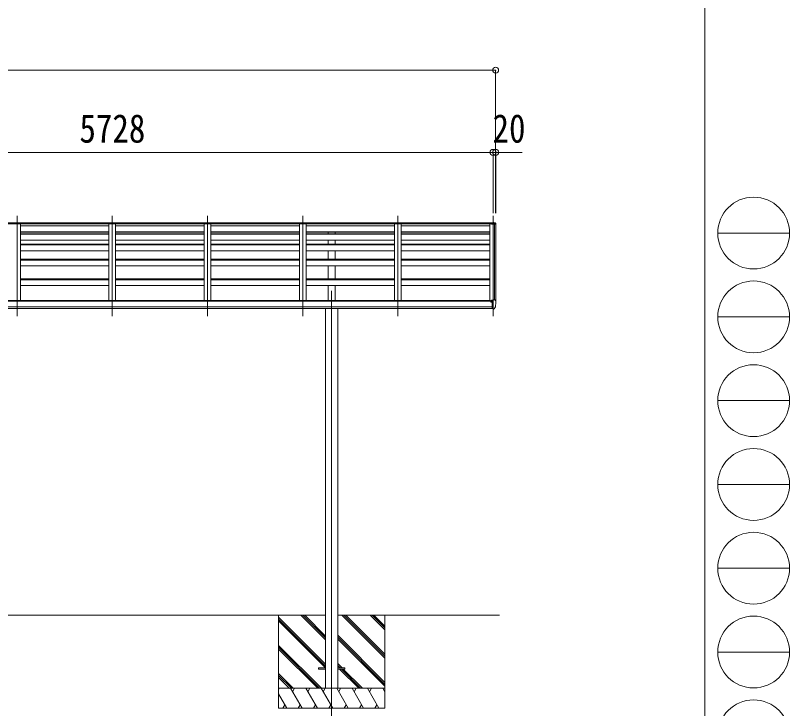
# Model space of a CAD drawing. Units: millimetres at full size. Extents: x -12578 to 12718, y -8779 to 8681.
# Drawn here: x 6895 to 12718, y -5199 to 12 of the extents above; entities that cross this region are included whole.
import ezdxf
from ezdxf.enums import TextEntityAlignment as Align

# ---------------------------------------------------------------- set-up
doc = ezdxf.new("R2010")
doc.units = ezdxf.units.MM
doc.header["$LTSCALE"] = 45
doc.header["$PDMODE"] = 32
doc.header["$PDSIZE"] = 45
for name, color, linetype, lineweight in [('0-0_0', 7, 'Continuous', 9), ('0-1_本体', 4, 'Continuous', 9), ('0-2_部品', 7, 'Continuous', 9), ('0-8_PARTS2', 2, 'Continuous', 9), ('0-A_寸法', 6, 'Continuous', 9), ('F-0_240', 7, 'Continuous', 9)]:
    doc.layers.add(name, color=color, linetype=linetype, lineweight=lineweight)
doc.styles.add('ＭＳ ゴシック', font='')
doc.styles.get('ＭＳ ゴシック').set_extended_font_data('MS Gothic')

msp = doc.modelspace()

# ---------------------------------------------------------------- linework, layer by layer
at = {"layer": '0-0_0'}
for p, q in [((9228.48, -4496.98), (6018.88, -4497.03)), ((8873.68, -4496.99), (8873.69, -5196.99)), ((9228.49, -4866.46), (8873.68, -4511.67)), ((9228.49, -4880.6), (8873.68, -4525.81)), ((9227.07, -4893.33), (8873.68, -4539.95)), ((9228.49, -4682.61), (9042.85, -4496.98)), ((9228.49, -4668.47), (9056.99, -4496.98)), ((9228.49, -4654.33), (9071.14, -4496.98)), ((10535.65, -4496.96), (9318.88, -4496.98)), ((9673.69, -4819.44), (9351.22, -4496.98)), ((9673.69, -4805.29), (9365.36, -4496.98)), ((9673.69, -4791.15), (9379.5, -4496.98)), ((9673.68, -4607.31), (9563.35, -4496.98)), ((9673.68, -4593.16), (9577.49, -4496.98)), ((9673.68, -4579.02), (9591.64, -4496.98)), ((9673.68, -4496.98), (9673.69, -5196.97)), ((9673.69, -5003.28), (9318.89, -4648.49)), ((9673.69, -5017.43), (9318.89, -4662.63)), ((9673.69, -5031.57), (9318.89, -4676.78)), ((9196.88, -5046.98), (8873.69, -4723.8)), ((9182.74, -5046.98), (8873.69, -4737.94)), ((9168.6, -5046.98), (8873.69, -4752.08)), ((9351.59, -4893.32), (9318.89, -4860.62)), ((9337.45, -4893.32), (9318.89, -4874.76)), ((9323.31, -4893.33), (9318.89, -4888.91)), ((8984.75, -5046.99), (8873.69, -4935.93)), ((9476.97, -5046.98), (9332.31, -4902.33)), ((9491.11, -5046.98), (9346.45, -4902.32)), ((9505.25, -5046.98), (9360.59, -4902.32)), ((8970.61, -5046.99), (8873.69, -4950.07)), ((8956.47, -5047.83), (8873.69, -4965.06)), ((8873.69, -5046.99), (9673.69, -5046.97)), ((8879.52, -5046.99), (8873.69, -5057.09)), ((9051.6, -5196.98), (8964.99, -5046.99)), ((8994.99, -5046.99), (8979.99, -5072.97)), ((9167.07, -5196.98), (9080.46, -5046.98)), ((9095.46, -5072.96), (9110.46, -5046.98)), ((9282.54, -5196.98), (9195.93, -5046.98)), ((9210.93, -5072.96), (9225.93, -5046.98)), ((9398.01, -5196.98), (9311.4, -5046.98)), ((9326.4, -5072.96), (9341.4, -5046.98)), ((9513.48, -5196.98), (9426.87, -5046.98)), ((9441.87, -5072.96), (9456.88, -5046.98)), ((9628.95, -5196.97), (9542.34, -5046.98)), ((9557.34, -5072.96), (9572.34, -5046.98)), ((9673.69, -5074.48), (9657.81, -5046.97)), ((8936.13, -5196.99), (8873.69, -5088.85)), ((8921.13, -5171.01), (8906.13, -5196.99)), ((9036.6, -5171.01), (9021.6, -5196.98)), ((9152.07, -5171), (9137.07, -5196.98)), ((9267.54, -5171), (9252.54, -5196.98)), ((9383.01, -5171), (9368.01, -5196.98)), ((9498.48, -5171), (9483.48, -5196.98)), ((9613.95, -5171), (9598.95, -5196.98)), ((9673.69, -5196.97), (8873.69, -5196.99))]:
    msp.add_line(p, q, dxfattribs=at)
at = {"layer": '0-1_本体'}
for p, q in [((4771.64, -1554.57), (10475.63, -1554.48)), ((4771.64, -1555.47), (10475.63, -1555.38)), ((10472.13, -1547.28), (4775.14, -1547.37)), ((4775.14, -1548.94), (10472.13, -1548.85)), ((6932.64, -1555.43), (6932.65, -2130.24)), ((6932.64, -1570.64), (7598.64, -1570.63)), ((7598.64, -1555.42), (7598.65, -2130.23)), ((7648.64, -1555.42), (7648.65, -2130.23)), ((7648.64, -1570.63), (8314.64, -1570.62)), ((8314.64, -1555.41), (8314.65, -2130.22)), ((8364.64, -1555.41), (8364.65, -2130.22)), ((8364.64, -1570.62), (9030.64, -1570.61)), ((9030.64, -1555.4), (9030.65, -2130.21)), ((9080.64, -1555.4), (9080.65, -2130.21)), ((9080.64, -1570.61), (9746.64, -1570.6)), ((9746.64, -1555.39), (9746.65, -2130.2)), ((9796.64, -1555.39), (9796.65, -2130.2)), ((9796.64, -1570.59), (10462.64, -1570.58)), ((10462.64, -1555.38), (10462.65, -2136.6)), ((10497.95, -2126.79), (10497.94, -1556.94)), ((10498.64, -1556.94), (10498.65, -2126.79)), ((10506.68, -1557.36), (10498.85, -1556.95)), ((10507.63, -1558.21), (10507.65, -2133.33)), ((6932.64, -1614.17), (7598.64, -1614.16)), ((6932.64, -1615.24), (7598.64, -1615.23)), ((6932.64, -1616.55), (7598.64, -1616.54)), ((7598.64, -1629.73), (6932.64, -1629.74)), ((7648.64, -1614.16), (8314.64, -1614.15)), ((7648.64, -1615.23), (8314.64, -1615.22)), ((7648.64, -1616.53), (8314.64, -1616.52)), ((8314.64, -1629.72), (7648.64, -1629.73)), ((8364.64, -1614.15), (9030.64, -1614.14)), ((8364.64, -1615.22), (9030.64, -1615.21)), ((8364.64, -1616.52), (9030.64, -1616.51)), ((9030.64, -1629.71), (8364.64, -1629.72)), ((9080.64, -1614.14), (9746.64, -1614.13)), ((9080.64, -1615.21), (9746.64, -1615.2)), ((9080.64, -1616.51), (9746.64, -1616.5)), ((9746.64, -1629.7), (9080.64, -1629.71)), ((9246.14, -1629.7), (9246.14, -1616.51)), ((9301.14, -1629.7), (9301.14, -1616.51)), ((9796.64, -1614.13), (10462.64, -1614.12)), ((9796.64, -1615.2), (10462.64, -1615.19)), ((9796.64, -1616.5), (10462.64, -1616.49)), ((10462.64, -1629.69), (9796.64, -1629.7)), ((7598.64, -1632.31), (6932.64, -1632.32)), ((7598.64, -1677.04), (6932.64, -1677.05)), ((8314.64, -1632.3), (7648.64, -1632.31)), ((8314.64, -1677.03), (7648.64, -1677.04)), ((9030.64, -1632.28), (8364.64, -1632.3)), ((9030.64, -1677.02), (8364.64, -1677.03)), ((9746.64, -1632.27), (9080.64, -1632.28)), ((9746.64, -1677.01), (9080.64, -1677.02)), ((9246.14, -1708.5), (9246.14, -1677.02)), ((9301.14, -1708.49), (9301.14, -1677.02)), ((10462.64, -1632.26), (9796.64, -1632.27)), ((10462.64, -1677), (9796.64, -1677.01)), ((7598.64, -1708.52), (6932.64, -1708.53)), ((7598.64, -1712.5), (6932.64, -1712.51)), ((8314.64, -1708.51), (7648.64, -1708.52)), ((8314.64, -1712.49), (7648.64, -1712.5)), ((9030.64, -1708.5), (8364.64, -1708.51)), ((9030.64, -1712.48), (8364.64, -1712.49)), ((9746.64, -1708.49), (9080.64, -1708.5)), ((9746.64, -1712.47), (9080.64, -1712.48)), ((10462.64, -1708.48), (9796.64, -1708.49)), ((10462.64, -1712.46), (9796.64, -1712.47)), ((7598.64, -1756.95), (6932.64, -1756.96)), ((8314.64, -1756.94), (7648.64, -1756.95)), ((9030.64, -1756.93), (8364.64, -1756.94)), ((9746.64, -1756.92), (9080.64, -1756.93)), ((9246.14, -1821.35), (9246.14, -1756.92)), ((9301.14, -1821.35), (9301.14, -1756.92)), ((10462.64, -1756.91), (9796.64, -1756.92)), ((7598.64, -1821.37), (6932.64, -1821.38)), ((7598.64, -1826.75), (6932.64, -1826.76)), ((8314.64, -1821.36), (7648.64, -1821.37)), ((8314.64, -1826.74), (7648.64, -1826.75)), ((9030.64, -1821.35), (8364.64, -1821.36)), ((9030.64, -1826.73), (8364.64, -1826.74)), ((9746.64, -1821.34), (9080.64, -1821.35)), ((9746.64, -1826.72), (9080.64, -1826.73)), ((10462.64, -1821.33), (9796.64, -1821.34)), ((10462.64, -1826.71), (9796.64, -1826.72)), ((7598.64, -1870.81), (6932.64, -1870.82)), ((8314.64, -1870.8), (7648.64, -1870.81)), ((9030.64, -1870.79), (8364.64, -1870.8)), ((9746.64, -1870.77), (9080.64, -1870.78)), ((9246.14, -1967.98), (9246.14, -1870.78)), ((9301.14, -1967.98), (9301.14, -1870.78)), ((10462.64, -1870.76), (9796.64, -1870.77)), ((7598.64, -1968.01), (6932.64, -1968.02)), ((7598.64, -1974.77), (6932.64, -1974.78)), ((8314.64, -1968), (7648.64, -1968.01)), ((8314.64, -1974.76), (7648.64, -1974.77)), ((9030.64, -1967.99), (8364.64, -1968)), ((9030.64, -1974.75), (8364.64, -1974.76)), ((9746.64, -1967.98), (9080.64, -1967.99)), ((9746.64, -1974.74), (9080.64, -1974.75)), ((10462.64, -1967.96), (9796.64, -1967.98)), ((10462.64, -1974.73), (9796.64, -1974.74)), ((7598.64, -2018.34), (6932.64, -2018.35)), ((8314.64, -2018.32), (7648.64, -2018.34)), ((9030.64, -2018.31), (8364.64, -2018.32)), ((9746.64, -2018.3), (9080.64, -2018.31)), ((9246.15, -2130.21), (9246.14, -2018.31)), ((9301.15, -2130.21), (9301.14, -2018.31)), ((10462.64, -2018.29), (9796.64, -2018.3)), ((4766.15, -2136.69), (10481.15, -2136.6)), ((4789.65, -2130.28), (10457.65, -2130.19)), ((10457.65, -2136.6), (10457.65, -2130.27)), ((10481.15, -2178.19), (4766.15, -2178.28)), ((4766.15, -2190.13), (10481.15, -2189.97)), ((9228.45, -2190), (9228.49, -5046.98)), ((9318.85, -2190), (9318.89, -5046.98))]:
    msp.add_line(p, q, dxfattribs=at)
msp.add_circle((10473.67, -2141.71), 3, dxfattribs=at)
msp.add_arc((10506.63, -1558.36), 1, 6.67102, 87.00088, dxfattribs=at)
at = {"layer": '0-2_部品'}
for p, q in [((10472.13, -1546.15), (10487.63, -1545.2)), ((10472.13, -1546.15), (10472.13, -1546.92)), ((10472.13, -1546.92), (10472.13, -1547.64)), ((10472.13, -1548.03), (10487.63, -1547.21)), ((10472.13, -1547.64), (10472.13, -1548.03)), ((10472.13, -1548.03), (10472.13, -1550.44)), ((10472.13, -1550.44), (10475.63, -1550.25)), ((10472.13, -1551.73), (10472.13, -1550.44)), ((10472.13, -1551.73), (10475.63, -1551.73)), ((10498.74, -1555.45), (10475.63, -1554.04)), ((10475.63, -1554.04), (10475.63, -1556.94)), ((10498.7, -1556.94), (10475.63, -1556.94)), ((10487.63, -1545.2), (10491.67, -1545.45)), ((10487.63, -1545.97), (10487.63, -1545.2)), ((10487.63, -1545.2), (10487.63, -1545.97)), ((10487.63, -1545.97), (10487.63, -1546.7)), ((10487.63, -1549.61), (10487.63, -1547.21)), ((10503.43, -1548.05), (10487.63, -1547.21)), ((10497.6, -1545.81), (10503.85, -1546.19)), ((10506.71, -1557.36), (10498.7, -1556.94)), ((10498.74, -1554.78), (10506.79, -1555.18)), ((10498.74, -1555.45), (10506.79, -1555.87)), ((10503.29, -1546.93), (10503.29, -1547.65)), ((10503.43, -1548.05), (10507.85, -1555.46)), ((10504.61, -1546.62), (10509.09, -1553.04)), ((10508.13, -1559.53), (10508.13, -1558.85)), ((10509.09, -1553.04), (10509.09, -1556.57)), ((10509.63, -1554.77), (10509.63, -1558.85)), ((10509.63, -1559.53), (10509.63, -1558.85)), ((10471.15, -2132.64), (10471.15, -2136.6)), ((10486.15, -2131.48), (10472.15, -2131.53)), ((10475.65, -2131.52), (10475.65, -2129.62)), ((10476.15, -2141.71), (10475.85, -2141.71)), ((10476.67, -2141.71), (10476.15, -2141.71)), ((10476.47, -2129.2), (10486.15, -2128.48)), ((10481.15, -2136.52), (10487.65, -2136.13)), ((10486.15, -2127.71), (10487.65, -2127.71)), ((10486.15, -2127.71), (10486.15, -2133.88)), ((10487.65, -2195.29), (10487.65, -2126.79)), ((10502.74, -2127.36), (10506.8, -2133.16)), ((10509.65, -2136.16), (10509.65, -2136.79)), ((10481.15, -2192.09), (10486.65, -2192.09)), ((10487.15, -2193.09), (10486.65, -2192.09)), ((10487.65, -2193.09), (10487.15, -2193.09)), ((10489.15, -2195.2), (10487.65, -2195.29)), ((10489.15, -2195.2), (10492.86, -2194.97)), ((10495.27, -2193.48), (10505.02, -2178.1))]:
    msp.add_line(p, q, dxfattribs=at)
at = {"layer": '0-2_部品', "color": 4}
for p, q in [((9173.69, -4893.33), (9173.69, -4902.33)), ((9228.49, -4893.33), (9173.69, -4893.33)), ((9228.49, -4902.33), (9173.69, -4902.33)), ((9373.69, -4893.32), (9318.89, -4893.33)), ((9373.69, -4902.32), (9318.89, -4902.33)), ((9373.69, -4893.32), (9373.69, -4902.32))]:
    msp.add_line(p, q, dxfattribs=at)
at = {"layer": '0-2_部品'}
for points in [[(10487.63, -1549.61), (10475.63, -1550.04), (10475.63, -1553.4)], [(10498.74, -1554.78), (10475.63, -1553.4), (10475.63, -1554.04)], [(10487.63, -1547.21), (10487.63, -1546.7), (10487.63, -1545.97)], [(10503.85, -1546.19), (10503.73, -1546.19), (10503.39, -1546.41), (10503.29, -1546.93)], [(10503.29, -1547.65), (10503.35, -1547.86), (10503.43, -1548.05)], [(10471.15, -2140.09), (10471.15, -2141.71), (10470.67, -2141.71)], [(10475.85, -2140.52), (10475.85, -2141.71), (10471.15, -2141.71)], [(10476.47, -2129.2), (10476.3, -2129.22), (10476.15, -2129.25), (10476, -2129.3), (10475.88, -2129.35), (10475.78, -2129.41), (10475.71, -2129.48), (10475.66, -2129.55), (10475.65, -2129.62)], [(10481.15, -2192.09), (10481.15, -2133.88), (10486.15, -2133.88)], [(10487.65, -2126.79), (10499.65, -2126.79), (10501.98, -2126.93)], [(10487.65, -2181.4), (10484.48, -2180.99), (10481.15, -2180.56)]]:
    msp.add_lwpolyline(points, dxfattribs=at)
for centre, radius, start, end in [((10507.06, -1342.36), 203.67, 265.66657, 267.33617), ((10503.79, -1547.19), 1, 34.92421, 86.50919), ((10506.64, -1558.85), 1.5, 0.10267, 87.11725), ((10506.64, -1558.86), 2.99, 0.10267, 87.11725), ((10309.13, -1559.18), 199.01, 355.91283, 0.00049), ((10309.13, -1559.53), 199.01, 355.91286, 0.00049), ((10309.14, -1559.53), 200.5, 351.88923, 0.0005), ((10506.37, -1558.38), 3.27, 33.61167, 63.1), ((10473.65, -2141.71), 2.5, 28.35852, 180.00088), ((10473.65, -2141.71), 2.5, 0.00088, 28.35852), ((10501.92, -2127.93), 1, 35.00088, 86.50088), ((10317.15, -2136.79), 192.49, 347.87758, 0.00008), ((10506.65, -2136.16), 3, 0.00088, 87.00088), ((10492.67, -2191.98), 3, 273.50088, 330.00088), ((10502.42, -2176.6), 3, 330.00088, 348.1674)]:
    msp.add_arc(centre, radius, start, end, dxfattribs=at)
for centre, major_axis, ratio, start_param, end_param in [((10506.63, -1558.72), (0.11, 3.55), 0.844901, 5.9032824, 6.268104), ((10506.63, -1554.77), (0, -3.01), 0.996195, 1.5707963, 2.1816616), ((10472.15, -2132.64), (0.02, 1.1), 0.906239, 0.0206394, 1.5914357)]:
    msp.add_ellipse(centre, major_axis=major_axis, ratio=ratio, start_param=start_param, end_param=end_param, dxfattribs=at)
at = {"layer": '0-8_PARTS2'}
for p, q in [((6907.63, -1494), (6907.65, -2247.79)), ((7623.63, -1493.99), (7623.65, -2247.78)), ((8339.63, -1493.98), (8339.65, -2247.77)), ((9055.63, -1493.97), (9055.65, -2247.75)), ((9771.63, -1493.96), (9771.65, -2247.74)), ((10487.63, -1493.95), (10487.65, -2247.73)), ((9273.65, -2058.94), (9273.69, -5264.98))]:
    msp.add_line(p, q, dxfattribs=at)
at = {"layer": '0-A_寸法'}
for p, q in [((-988.39, -399.22), (10507.61, -399.22)), ((10507.11, -399.13), (10507.12, -1473.11)), ((10487.62, -1017.53), (4759.64, -1017.62)), ((10487.62, -1017.53), (10487.63, -1473.11)), ((10487.62, -1017.53), (10487.63, -1473.11)), ((10487.62, -1017.53), (10507.62, -1017.53)), ((10507.62, -1017.53), (10507.62, -1473.11)), ((10507.62, -1017.53), (10707.62, -1017.53))]:
    msp.add_line(p, q, dxfattribs=at)
for p in [(10507.11, -399.13), (10487.62, -1017.53), (10507.62, -1017.53)]:
    msp.add_point(p, dxfattribs=at)
at = {"layer": 'F-0_240', "color": 5}
msp.add_line((12081.82, 8681.02), (12081.82, -8778.98), dxfattribs=at)
at = {"layer": 'F-0_240', "color": 4}
for p, q in [((12177.99, -1623.99), (12717.99, -1623.99)), ((12177.99, -2253.98), (12717.99, -2253.98)), ((12177.99, -2883.99), (12717.99, -2883.99)), ((12177.99, -3513.99), (12717.99, -3513.99)), ((12177.99, -4143.99), (12717.99, -4143.99)), ((12177.99, -4773.99), (12717.99, -4773.99))]:
    msp.add_line(p, q, dxfattribs=at)
for centre in [(12447.99, -1623.99), (12447.99, -2253.98), (12447.99, -2883.99), (12447.99, -3513.99), (12447.99, -4143.99), (12447.99, -4773.99), (12447.99, -5403.99)]:
    msp.add_circle(centre, 270, dxfattribs=at)

# ---------------------------------------------------------------- texts
at = {"layer": '0-A_寸法', "color": 7, "style": 'ＭＳ ゴシック', "width": 0.85}
for s, p in [('5728', (7376.13, -1008.58)), ('20', (10483.87, -1008.53))]:
    msp.add_text(s, height=214.4, rotation=0.001, dxfattribs=at).set_placement(p, align=Align.BOTTOM_LEFT)

doc.saveas('drawing.dxf')
